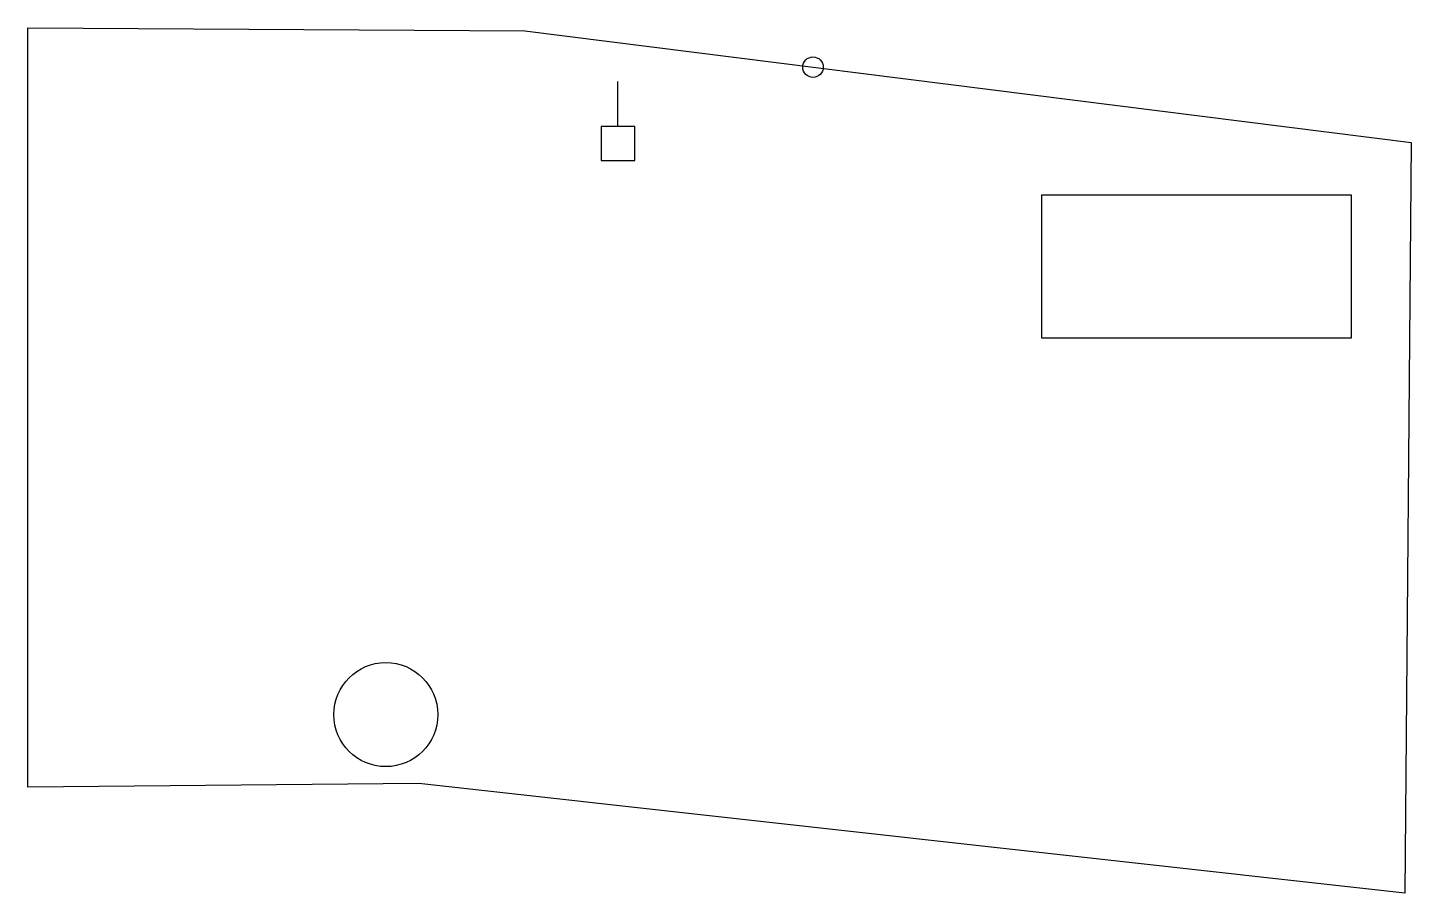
# Model space of a CAD drawing. Header units: inches. Extents: x 94356 to 586402, y 705 to 308416.
import ezdxf

# ---------------------------------------------------------------- set-up
doc = ezdxf.new("R2010")
doc.units = ezdxf.units.IN
doc.header["$MEASUREMENT"] = 0
for name, color, linetype in [('Gate', 7, 'Continuous'), ('Gate House', 7, 'Continuous'), ('Gate House Boom Barrier', 7, 'Continuous'), ('GIS', 7, 'Continuous'), ('Plot', 7, 'Continuous'), ('Raw Tank', 7, 'Continuous')]:
    doc.layers.add(name, color=color, linetype=linetype)

msp = doc.modelspace()

# ---------------------------------------------------------------- linework, layer by layer
at = {"layer": 'Gate'}
msp.add_circle((373628, 294385), 3644, dxfattribs=at)
at = {"layer": 'Gate House'}
msp.add_lwpolyline([(298282, 261249), (310282, 261249), (310282, 273249), (298282, 273249)], close=True, dxfattribs=at)
at = {"layer": 'Gate House Boom Barrier'}
msp.add_line((304282, 273249), (304282, 289249), dxfattribs=at)
at = {"layer": 'GIS'}
msp.add_lwpolyline([(455038, 248972), (565022, 248972), (565022, 197988), (455038, 197988)], close=True, dxfattribs=at)
at = {"layer": 'Plot'}
msp.add_lwpolyline([(94356, 38416), (94356, 308416), (271183, 307298), (586402, 267566), (584130, 705), (233414, 39774), (94356, 38416)], dxfattribs=at)
at = {"layer": 'Raw Tank'}
msp.add_circle((221714, 64232), 18500, dxfattribs=at)

doc.saveas('drawing.dxf')
